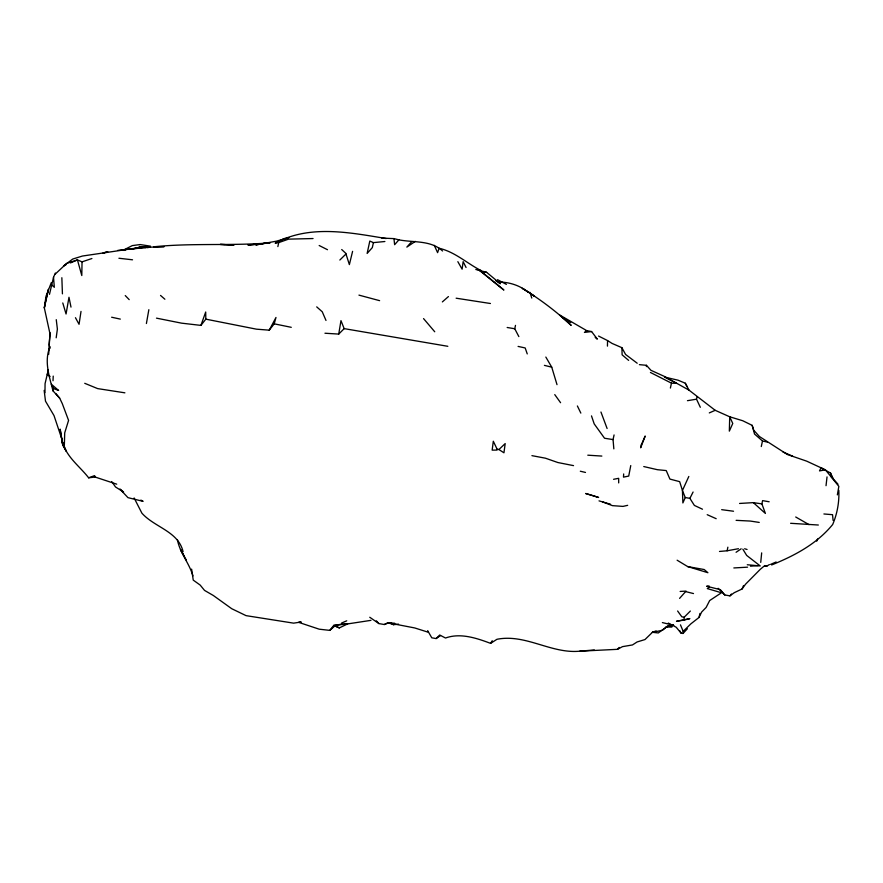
<?xml version="1.0" encoding="UTF-8"?>
<svg xmlns="http://www.w3.org/2000/svg" width="883" height="883" viewBox="0 0 883 883"><rect width="100%" height="100%" fill="white"/><g stroke="black" fill="none" stroke-linecap="round" stroke-linejoin="round"><path stroke-width="1.32" d="M838.817 490.308C839.369 502.03 837.25 513.696 832.68 524.502C816.841 543.895 794.601 555.672 771.643 564.965M44.978 392.714L45.066 383.652L48.355 369.69L47.285 374.723L50.077 376.423M70.474 262.924L77.439 259.9L82.042 261.854L81.799 275.54L77.439 259.9L66.678 263.399L55.331 274.017M607.438 346.125L607.559 340.573L598.553 336.048M116.711 484.171L95.154 477.052L94.591 475.628L88.642 477.802C80.828 467.681 69.735 459.513 64.293 447.262L64.713 432.858L68.576 420.396L62.252 403.542L59.68 398.178L55.993 393.763M53.013 380.739L53.223 376.114M300.993 622.018L298.631 622.349L319.227 629.193L329.778 630.374L333.708 625.462L341.467 624.204L341.533 623.078L346.721 620.815M497.129 449.226L497.074 450.076L492.162 450.131L493.31 441.246L497.129 449.226L498.917 449.535L503.95 452.802L505.186 443.597L498.917 449.535M623.674 473.95L623.486 477.129L628.718 476.069L630.76 465.562M646.378 366.577L646.455 365.308L639.38 364.646M668.299 623.045L676.235 627.272L681.058 633.122L683.045 633.475L683.177 631.334L680.462 624.855M684.027 620.076L689.877 618.608L676.488 621.279L684.027 620.076L684.193 617.217L690.351 611.047M679.59 598.387L686.036 591.102L680.142 591.444M48.675 354.392L49.956 333.675L44.327 307.869L46.026 296.202L51.324 282.582M760.738 562.383L761.676 552.89M826.035 485.683L827.029 476.908M50.199 332.847L49.084 344.536L49.923 348.421M56.181 337.803L57.384 329.083L56.258 319.668M81.015 311.412L79.051 324.293L75.452 317.703M324.966 333.233L338.73 334.083L340.97 320.628L344.171 328.631L447.824 346.302M837.349 494.888L838.85 486.356L825.406 469.822L806.687 461.158L787.382 454.524L759.446 436.533L753.773 430.275L752.161 425.352L742.791 420.761L729.711 416.787L715.186 410.308L688.983 390.12L664.137 376.301L650.937 370.308L646.455 365.308M146.401 323.52L148.852 309.69M719.502 551.456L727.117 550.782L727.868 547.184M59.68 398.178L52.991 390.849L53.543 388.332M277.858 246.589L278.73 242.604L288.553 239.138L313.046 238.542M339.845 260.032L346.235 253.73L341.71 249.536M373.41 242.626L372.328 247.593L367.14 253.443L369.811 241.059L373.41 242.626L384.878 241.512M518.851 336.6L514.756 328.763L515.495 325.374M613.84 448.873L613.056 439.591L614.071 434.944M670.385 388.067L671.455 383.156L650.418 372.46M700.329 407.295L696.51 399.182L696.996 396.942M761.289 446.544L762.493 440.992L754.524 434.028L752.161 425.352M739.579 503.453L753.342 502.637L765.406 513.442L761.886 503.884L762.603 500.617L769.159 501.776M49.978 346.765C43.896 361.412 49.371 376.412 52.991 390.849M683.177 631.334L690.936 623.795L699.016 617.46L699.932 613.442M49.47 294.359L53.521 277.339L55.342 273.046M352.593 251.346L349.37 264.602L346.103 254.337M269.238 330.165L274.227 323.829L275.982 317.461L269.238 330.165L256.445 329.171L205.816 319.149L200.927 325.397L181.545 323.156L156.479 318.145M200.927 325.397L205.695 312.008L205.816 319.149M816.709 541.191L817.625 538.961M718.155 588.31L724.8 594.965L729.965 595.87L734.226 592.703L742.062 588.994L743.552 585.561M688.817 476.467L682.438 490.495L685.252 497.537L682.879 502.946L682.438 490.495L679.667 481.654L669.91 479.083L666.235 470.573L657.349 469.69L643.762 466.555M830.925 476.489L832.912 478.222L830.484 473.001L821.002 467.78L819.501 470.915L825.406 469.822M699.016 617.46L701.643 612.051L706.124 607.46L709.667 600.561L721.455 592.758L707.261 588.575L709.369 587.096M702.482 509.215L694.369 505.418L689.899 498.354L693.089 492.019M427.67 630.65L431.776 637.802L436.147 638.564L439.701 635.02L445.518 638.023C460.352 632.614 476.665 638.155 490.606 643.365L492.239 640.705M742.062 588.994L745.605 584.149L760.23 569.369L764.016 566.191L767.128 565.937L769.424 564.546M729.965 595.87L731.411 594.049M490.606 643.365L496.974 639.281C525.705 633.597 551.18 653.972 579.756 651.19L617.526 649.325L619.138 647.427M442.571 251.004C430.849 240.01 413.476 242.715 398.906 239.845L394.635 244.69L393.95 238.609L381.776 238.09M411.721 241.644L406.831 247.108L415.319 241.379M683.045 633.475L687.382 628.74M338.73 334.083L344.171 328.631M656.091 630.87L652.438 632.316L644.976 639.557L637.096 641.963L632.482 644.943L622.482 646.643L617.526 649.325M667.04 626.533L662.471 630.274L652.438 632.316L658.321 632.945L667.04 626.533L672.195 626.698L666.312 626.875L668.608 625.617M442.361 301.909L448.432 296.578M329.778 630.374L334.966 625.826L339.326 627.912L347.615 623.917L370.959 620.352M591.599 331.566L586.676 330.617L584.436 332.405L591.599 331.566L597.327 339.127L595.197 337.427M436.147 638.564L440.529 635.539M736.091 552.294L741.157 548.807M123.123 250.264L132.295 245.606L140.11 244.558L150.518 246.169M386.18 238.542C352.063 232.924 314.381 225.342 281.5 240.044L288.686 237.67M369.756 617.25L378.917 623.586L384.304 624.524L387.449 622.957M284.933 238.322L275.198 243.145L278.73 242.604M709.303 412.913L715.186 410.308M65.828 264.944L63.51 265.949L72.759 259.039L82.428 256.037L139.492 247.615L164.161 246.633L154.978 246.81M770.605 564.369L776.135 561.985M123.763 250.441L126.07 249.514M384.304 624.524L388.498 622.879L414.756 627.956L428.222 632.228M82.042 261.854L91.909 258.52M666.312 626.875L673.276 624.634M288.675 237.626L276.589 241.136L255.783 244.944L265.33 243.178M102.892 253.123L107.792 251.765L103.587 252.814M652.438 632.316L654.645 631.786M627.67 505.33L622.968 506.401L612.405 505.639L602.725 501.952M130.132 249.348L138.123 247.858L134.536 248.476M613.575 479.292L618.674 478.321L618.685 482.913M727.117 550.782L738.42 548.707M149.702 246.986L129.757 249.282L132.152 248.885M687.46 400.683L696.51 399.182M300.915 622.062L293.598 623.144L246.048 615.639L231.721 608.707L213.344 595.506L204.514 590.385L200.176 585.076L193.234 580.109L191.622 569.116M709.049 585.926L706.632 586.235L720.373 589.689L724.8 594.965M261.456 243.896L247.946 245.077L269.16 242.968M270.308 242.825C231.556 246.059 192.328 242.814 153.631 246.81M117.781 250.397L130.022 248.951M88.642 477.802L95.154 477.052M339.326 627.912L333.708 625.462L347.615 623.917L341.467 624.204M388.498 622.879L393.553 624.7L398.542 624.138M579.756 651.19L594.325 649.954M750.473 566.202L758.144 565.573M149.779 246.986L135.861 248.035L137.549 247.924M733.839 567.946L747.548 567.173M818.342 525.021L790.605 523.299M671.455 383.156L676.654 383.377L664.535 377.074L678.034 380.187L685.318 383.222L688.983 390.12M736.113 520.341L750.296 521.058L759.237 522.427M389.756 622.957L394.767 623.266M587.791 455.186L601.853 456.07M823.905 513.972L832.537 514.69L833.088 520.407M747.283 564.756L760.219 565.948L746.676 555.418L742.835 549.149M483.067 271.92L486.588 272.295L500.385 283.73L495.76 280.739M499.646 282.008C509.877 282.295 519.789 285.507 527.813 291.909M118.918 258.255L132.527 259.801M456.136 298.2L490.429 303.509M148.09 247.693L139.117 246.534L145.717 247.726M764.546 565.595L767.128 565.937M721.676 509.668L733.53 511.235M753.342 502.637L761.886 503.884M613.056 439.591L604.546 438.244L594.204 423.895L591.489 415.893M124.889 392.825L97.66 388.608L84.735 383.31M507.173 327.483L514.756 328.763M685.252 497.537L689.899 498.354M684.193 617.217L681.819 616.798L677.614 611.003M687.647 566.566L704.204 569.535L707.901 572.714L687.647 566.566L677.129 560.208M531.919 455.65L545.462 458.2L557.846 462.526L573.531 465.628M274.227 323.829L291.269 327.317M475.816 269.47L486.588 272.295M111.633 317.229L120.331 319.105M518.089 346.412L525.186 347.957L527.25 353.917M762.493 440.992L767.393 442.096M580.308 471.224L585.484 472.438M662.382 622.581L673.751 625.341M393.95 238.609L398.906 239.845M544.403 365.363L551.743 367.173L557.007 384.657M685.992 591.687L693.497 593.564M358.951 295.121L379.613 300.661M744.623 548.773L747.062 549.469M599.027 500.871L610.55 504.237M333.708 625.462L334.966 625.826M477.692 269.58L481.169 270.628C466.941 263.388 455.22 252.019 439.127 248.233L437.593 252.648L434.27 245.331M637.206 363.233L625.561 354.436L621.886 347.681L612.062 343.421L607.559 340.573M782.956 451.953L792.691 456.213M707.206 514.69L716.179 518.696M319.182 245.507L327.494 249.712M562.935 317.825L570.705 322.56M586.676 330.617L559.579 314.933L571.202 325.386C556.301 311.401 539.634 298.94 522.25 288.311L529.27 292.582M497.548 279.701L506.412 284.392M140.838 500.076L143.101 501.356L127.969 497.648L119.933 489.083L123.609 492.063L115.53 486.986L111.744 481.61M795.704 516.996L809.016 524.623M531.158 294.072L534.491 296.235L531.356 294.05M390.551 622.614L393.553 624.7M628.641 360.385L622.129 354.845L621.886 347.681M160.529 295.43L164.878 299.227M821.002 467.78L822.989 469.524M316.71 306.876L322.251 311.776L325.993 320.452M51.722 284.922L54.327 287.295L53.521 277.339M125.254 295.573L129.194 299.635M376.335 620.804L378.917 623.586M837.978 484.182L832.327 477.802L830.484 473.001M423.553 318.597L434.734 331.765M554.756 394.602L560.584 402.714M192.958 575.926C189.205 563.001 179.79 552.924 177.373 539.557M545.837 357.063L551.743 367.173M457.847 261.666L462.107 269.194L463.145 261.644L466.058 267.483M184.139 556.124L180.485 549.502L186.379 560.197M134.128 497.957L141.887 513.155C154.47 527.361 178.388 531.334 183.079 551.698M679.877 630.837L681.058 633.122M685.318 383.222L686.996 386.633M577.383 405.97L580.837 413.101M600.948 412.019L607.107 428.509M64.293 447.262L62.042 440.882L60.154 429.116L62.814 445.341L66.214 451.18L62.042 440.882L62.814 445.341L61.655 438.454L54.018 415.606L45.497 401.169L44.15 390.407M529.943 292.339L531.776 298.079M62.781 302.968L66.059 314.006L68.984 297.273L70.993 307.118M61.854 277.715L62.428 293.84M729.711 416.787L729.336 431.136L732.769 423.465L729.711 416.787M45.706 300.838L44.327 307.869L48.444 289.359L45.706 300.838M641.29 444.911L640.661 447.791L645.197 436.014L641.29 444.911M224.094 244.58L220.286 244.403L234.05 245.044L224.094 244.58M594.226 496.036L585.661 493.498L598.619 497.471L594.226 496.036M58.543 390.418L53.907 388.73L51.369 384.237L58.543 390.418M481.732 271.887L478.487 269.646L503.895 290.043L481.732 271.887"/></g></svg>
